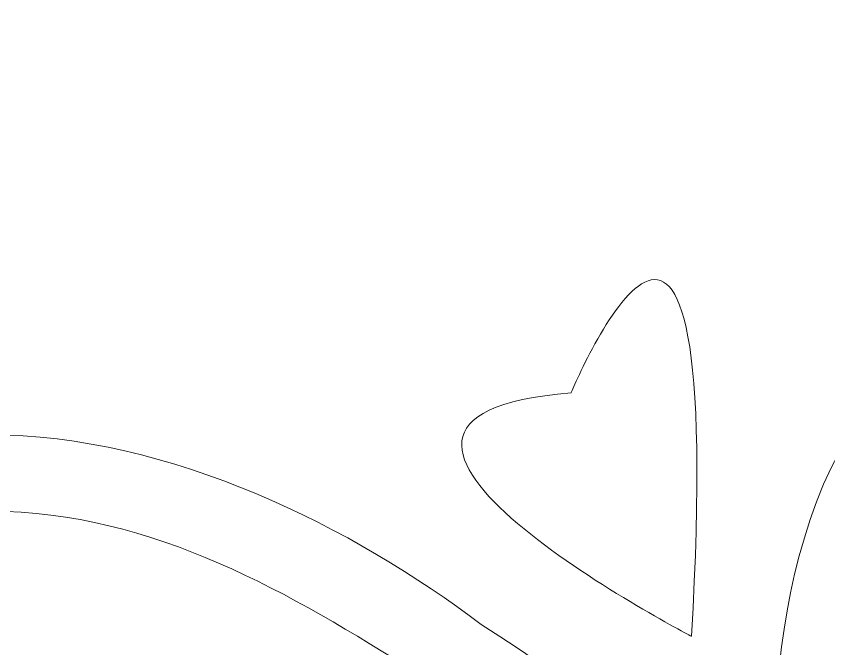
# Model space of a CAD drawing. Header units: inches. Extents: x 0.06 to 6.21, y -4.67 to -0.94.
# Drawn here: x 1.911 to 3.13, y -1.886 to -0.937 of the extents above; entities that cross this region are included whole.
import ezdxf

# ---------------------------------------------------------------- set-up
doc = ezdxf.new("R2010")
doc.units = ezdxf.units.IN
doc.header["$MEASUREMENT"] = 0
doc.layers.add('Layer 1', color=7, linetype='Continuous')

# ---------------------------------------------------------------- blocks, each defined once
blk = doc.blocks.new('block 7')
at = {"layer": 'Layer 1', "lineweight": 0}
blk.add_open_spline([(5.6008, -2.7895), (5.3909, -3.2436), (5.1237, -3.531), (4.8909, -3.531), (4.6201, -3.531), (4.5109, -3.3444), (4.5055, -3.108), (4.4991, -3.1194), (4.4926, -3.131), (4.4857, -3.143), (4.3305, -3.4161), (4.2356, -3.531), (4.1523, -3.531), (3.6982, -3.531), (4.273, -2.2521), (4.0977, -2.2521), (4.0689, -2.2521), (3.9367, -2.2981), (3.7125, -2.9131), (3.4913, -3.5138), (3.5545, -3.531), (3.474, -3.531), (3.3316, -3.531), (3.4509, -2.5586), (3.6044, -1.9708), (3.5156, -2.0861), (3.3804, -2.1588), (3.2441, -2.1774), (3.2441, -2.1774), (3.2441, -2.3297), (3.2441, -2.3297), (3.2441, -3.0051), (2.9481, -3.508), (2.4738, -3.5368), (2.2353, -3.5368), (2.0399, -3.4046), (2.0399, -3.1689), (2.0399, -2.9016), (2.2411, -2.6976), (2.4624, -2.6976), (2.6204, -2.6976), (2.7469, -2.7378), (2.8015, -2.9361), (2.8101, -2.9677), (2.6952, -2.8643), (2.6578, -2.8355), (2.6405, -2.8212), (2.675, -3.0252), (2.6664, -3.0022), (2.5744, -2.7206), (2.1548, -2.893), (2.1548, -3.1603), (2.1548, -3.3097), (2.264, -3.4218), (2.4509, -3.4218), (2.8877, -3.4218), (3.0458, -2.7292), (3.0487, -2.1659), (2.8072, -2.14), (2.6664, -2.0394), (2.5112, -1.9216), (2.3273, -1.8066), (2.1175, -1.6801), (1.8732, -1.6801), (1.6806, -1.6801), (1.3874, -1.844), (1.3673, -2.0624), (1.3616, -2.1199), (1.3098, -1.9589), (1.3242, -1.8784), (1.33, -1.844), (1.1834, -2.0451), (1.1834, -2.0135), (1.1834, -1.7434), (1.5599, -1.5652), (1.8703, -1.5652), (2.1433, -1.5652), (2.4192, -1.706), (2.6089, -1.8497), (2.7613, -1.9474), (2.836, -2.0164), (3.0487, -2.0509), (3.0487, -1.8353), (3.1062, -1.3899), (3.4683, -1.3899), (3.5516, -1.3899), (3.6264, -1.4387), (3.6694, -1.5106), (3.6912, -1.5514), (3.7051, -1.6027), (3.7065, -1.6568), (3.7407, -1.5794), (3.7741, -1.5336), (3.8045, -1.5336), (3.839, -1.5336), (3.862, -1.5594), (3.862, -1.5882), (3.862, -1.5882), (3.862, -1.5997), (3.862, -1.5997), (3.862, -1.5997), (3.6666, -2.7177), (3.6666, -2.7177), (3.8275, -2.3211), (3.9654, -2.1371), (4.0977, -2.1371), (4.6035, -2.1371), (4.0575, -3.4132), (4.1466, -3.4132), (4.1494, -3.4132), (4.1666, -3.419), (4.25, -3.3069), (4.3428, -3.1789), (4.5231, -2.83), (4.5637, -2.7471), (4.6653, -2.4324), (4.8851, -2.1429), (5.1122, -2.1429), (5.1926, -2.1429), (5.2903, -2.2205), (5.2903, -2.3498), (5.2903, -2.6545), (4.9713, -2.9994), (4.7328, -3.0252), (4.727, -3.0626), (4.727, -3.0971), (4.727, -3.1287), (4.727, -3.304), (4.7845, -3.4161), (4.888, -3.4161), (5.0719, -3.4161), (5.3105, -3.143), (5.4973, -2.7407), (5.5088, -2.7206), (5.5289, -2.7062), (5.5519, -2.7062), (5.5835, -2.7062), (5.6065, -2.7349), (5.6065, -2.7637), (5.6065, -2.7723), (5.6036, -2.7809), (5.6008, -2.7895)], degree=3, knots=[0, 0, 0, 0, 1, 1, 1, 2, 2, 2, 3, 3, 3, 4, 4, 4, 5, 5, 5, 6, 6, 6, 7, 7, 7, 8, 8, 8, 9, 9, 9, 10, 10, 10, 11, 11, 11, 12, 12, 12, 13, 13, 13, 14, 14, 14, 15, 15, 15, 16, 16, 16, 17, 17, 17, 18, 18, 18, 19, 19, 19, 20, 20, 20, 21, 21, 21, 22, 22, 22, 23, 23, 23, 24, 24, 24, 25, 25, 25, 26, 26, 26, 27, 27, 27, 28, 28, 28, 29, 29, 29, 30, 30, 30, 31, 31, 31, 32, 32, 32, 33, 33, 33, 34, 34, 34, 35, 35, 35, 36, 36, 36, 37, 37, 37, 38, 38, 38, 39, 39, 39, 40, 40, 40, 41, 41, 41, 42, 42, 42, 43, 43, 43, 44, 44, 44, 45, 45, 45, 46, 46, 46, 47, 47, 47, 47], dxfattribs=at)

msp = doc.modelspace()

# ---------------------------------------------------------------- linework, layer by layer
at = {"layer": 'Layer 1', "lineweight": 0}
msp.add_open_spline([(2.7437, -1.5024), (2.7437, -1.5024), (2.9789, -0.9375), (2.9244, -1.8675), (2.9244, -1.8675), (2.2887, -1.538), (2.7437, -1.5024)], degree=3, knots=[0, 0, 0, 0, 1, 1, 1, 2, 2, 2, 2], dxfattribs=at)

# ---------------------------------------------------------------- block references
at = {"layer": 'Layer 1'}
msp.add_blockref('block 7', (0, 0), dxfattribs=at)

doc.saveas('drawing.dxf')
